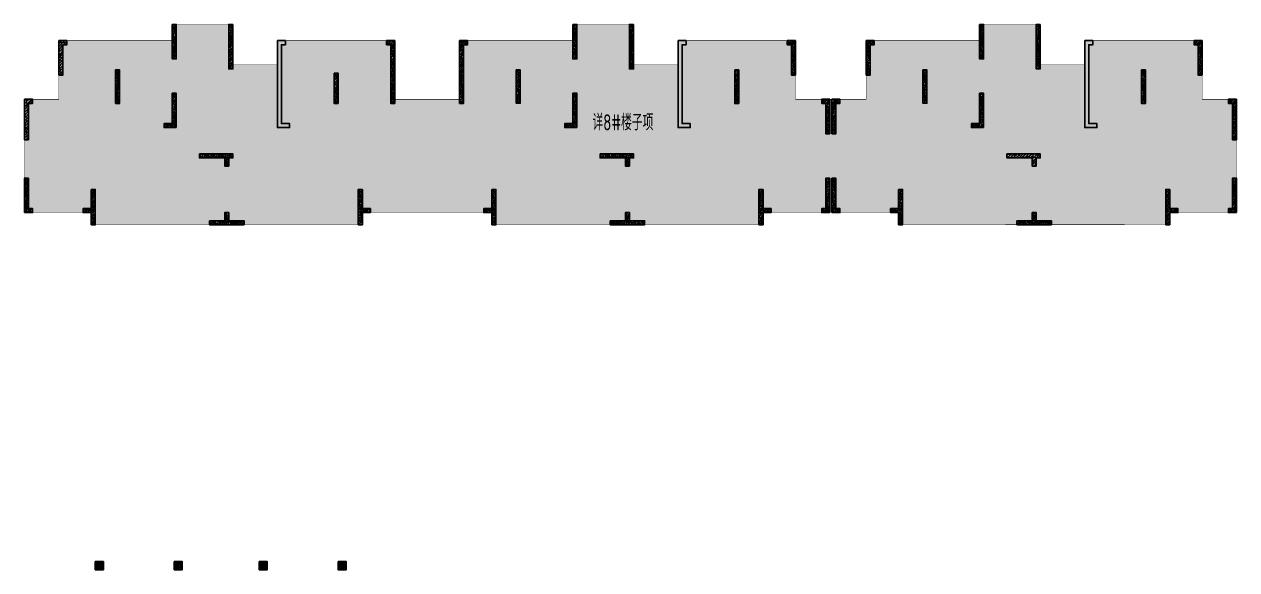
# Model space of a CAD drawing. Extents: x 923964 to 1204934, y 804567 to 1705037.
# Drawn here: x 1143514 to 1203434, y 841378 to 868338 of the extents above; entities that cross this region are included whole.
import ezdxf
from ezdxf.enums import TextEntityAlignment as Align

# ---------------------------------------------------------------- set-up
doc = ezdxf.new("R2010")
doc.units = 0
doc.header["$LTSCALE"] = 500
doc.layers.get('0').update_dxf_attribs({"linetype": 'CONTINUOUS'})
for name, color, linetype in [('S_COLU', 2, 'CONTINUOUS'), ('S_COLU_HACH', 15, 'CONTINUOUS'), ('S_WALL', 2, 'CONTINUOUS'), ('S_WALL_HACH', 30, 'CONTINUOUS'), ('S_WALL_OTHE_HACH', 33, 'CONTINUOUS'), ('主楼填充', 7, 'CONTINUOUS')]:
    doc.layers.add(name, color=color, linetype=linetype)
doc.layers.add('S_POST_OTHE', color=110, linetype='CONTINUOUS', plot=False)
doc.styles.add('TH-STYLE3', font='tssdeng.shx', dxfattribs={"width": 0.7, "bigfont": 'tssdchn.shx'})
pattern_1 = [(45, (0, 0), (-44.1941738, 44.1941738), []), (50, (0, 0), (179.315046, -15.688034), [18.75, -206.25]), (355, (0, 0), (-34.687833, 188.048033), [15, -165]), (100.4514, (14.94, -1.3), (144.627345, 172.359886), [15.935047, -175.285528]), (46.1842, (0, 50), (266.810262, -41.379754), [28.125, -309.375]), (96.6356, (22.23, 46.55), (233.665676, 243.52947), [23.90257, -262.92825]), (351.1842, (0, 50), (233.665486, 243.52965), [22.5, -247.5]), (21, (25, 37.5), (149.226763, -100.654723), [18.75, -206.25]), (326, (25, 37.5), (60.828833, 181.287511), [15, -165]), (71.4514, (37.44, 29.11), (210.055657, 80.632624), [15.935047, -175.285528]), (37.5, (0, 0), (3.0399638, 83.2234635), [0, -163, 0, -167.5, 0, -165.625]), (7.5, (0, 0), (65.7673844, 98.602928), [0, -95.5, 0, -159.25, 0, -63.125]), (327.5, (-55.75, 0), (133.455609, -5.638718), [0, -62.5, 0, -195, 0, -258.75]), (317.5, (-80.75, 0), (145.796542, 25.026246), [0, -81.25, 0, -129.5, 0, -183.75])]
pattern_2 = [(50, (-356904.04, -387550.51), (143.452037, -12.550427), [15, -165]), (355, (-356904.04, -387550.51), (-27.750267, 150.438427), [12, -132]), (100.4514, (-356892.08, -387551.56), (115.701876, 137.88791), [12.748038, -140.228422]), (46.1842, (-356904.04, -387510.51), (213.44821, -33.103803), [22.5, -247.5]), (96.6356, (-356886.25, -387513.27), (186.93254, 194.823574), [19.12206, -210.3426]), (351.1842, (-356904.04, -387510.51), (186.93239, 194.82372), [18, -198]), (21, (-356884.04, -387520.51), (119.38141, -80.523778), [15, -165]), (326, (-356884.04, -387520.51), (48.663066, 145.03001), [12, -132]), (71.4514, (-356874.09, -387527.22), (168.044526, 64.5061), [12.748038, -140.228422]), (37.5, (-356904.04, -387550.51), (2.431971, 66.578771), [0, -130.4, 0, -134, 0, -132.5]), (7.5, (-356904.04, -387550.51), (52.6139075, 78.882342), [0, -76.4, 0, -127.4, 0, -50.5]), (327.5, (-356948.64, -387550.51), (106.764487, -4.5109743), [0, -50, 0, -156, 0, -207]), (317.5, (-356968.64, -387550.51), (116.637234, 20.020996), [0, -65, 0, -103.6, 0, -147]), (45, (-356904.04, -387550.51), (-70.710678, 70.710678), [])]
pattern_3 = [(50, (-356904.04, -387547.18), (143.452037, -12.550427), [15, -165]), (355, (-356904.04, -387547.18), (-27.750267, 150.438427), [12, -132]), (100.4514, (-356892.08, -387548.23), (115.701876, 137.88791), [12.748038, -140.228422]), (46.1842, (-356904.04, -387507.18), (213.44821, -33.103803), [22.5, -247.5]), (96.6356, (-356886.25, -387509.94), (186.93254, 194.823574), [19.12206, -210.3426]), (351.1842, (-356904.04, -387507.18), (186.93239, 194.82372), [18, -198]), (21, (-356884.04, -387517.18), (119.38141, -80.523778), [15, -165]), (326, (-356884.04, -387517.18), (48.663066, 145.03001), [12, -132]), (71.4514, (-356874.09, -387523.89), (168.044526, 64.5061), [12.748038, -140.228422]), (37.5, (-356904.04, -387547.183), (2.431971, 66.5787708), [0, -130.4, 0, -134, 0, -132.5]), (7.5, (-356904.04, -387547.18), (52.6139075, 78.882342), [0, -76.4, 0, -127.4, 0, -50.5]), (327.5, (-356948.64, -387547.18), (106.764487, -4.5109743), [0, -50, 0, -156, 0, -207]), (317.5, (-356968.64, -387547.18), (116.637234, 20.020996), [0, -65, 0, -103.6, 0, -147]), (45, (-356904.04, -387547.18), (-70.710678, 70.710678), [])]
pattern_4 = [(50, (-356904.04, -387547.18), (143.452037, -12.550427), [15, -165]), (355, (-356904.04, -387547.18), (-27.750267, 150.438427), [12, -132]), (100.4514, (-356892.08, -387548.23), (115.701876, 137.88791), [12.748038, -140.228422]), (46.1842, (-356904.04, -387507.18), (213.44821, -33.103803), [22.5, -247.5]), (96.6356, (-356886.25, -387509.94), (186.93254, 194.823574), [19.12206, -210.3426]), (351.1842, (-356904.04, -387507.18), (186.93239, 194.82372), [18, -198]), (21, (-356884.04, -387517.18), (119.38141, -80.523778), [15, -165]), (326, (-356884.04, -387517.18), (48.663066, 145.03001), [12, -132]), (71.4514, (-356874.09, -387523.89), (168.044526, 64.5061), [12.748038, -140.228422]), (37.5, (-356904.04, -387547.183), (2.431971, 66.578771), [0, -130.4, 0, -134, 0, -132.5]), (7.5, (-356904.04, -387547.18), (52.6139075, 78.882342), [0, -76.4, 0, -127.4, 0, -50.5]), (327.5, (-356948.64, -387547.18), (106.764487, -4.5109743), [0, -50, 0, -156, 0, -207]), (317.5, (-356968.64, -387547.18), (116.637234, 20.020996), [0, -65, 0, -103.6, 0, -147]), (45, (-356904.04, -387547.18), (-70.710678, 70.710678), [])]

# ---------------------------------------------------------------- blocks, each defined once
blk = doc.blocks.new('A$C05C63E19')
at = {"layer": 'S_WALL_HACH'}
h = blk.add_hatch(color=256, dxfattribs=at)
h.dxf.hatch_style = 1
h.paths.add_polyline_path([(-2600, 6600), (-2400, 6600), (-2400, 4900), (-2600, 4900)])
h = blk.add_hatch(color=256, dxfattribs=at)
h.dxf.hatch_style = 1
h.paths.add_polyline_path([(400, 6600), (200, 6600), (200, 4400), (400, 4400)])
h = blk.add_hatch(color=256, dxfattribs=at)
h.dxf.hatch_style = 1
h.paths.add_polyline_path([(17200, 6600), (17400, 6600), (17400, 4900), (17200, 4900)])
h = blk.add_hatch(color=256, dxfattribs=at)
h.dxf.hatch_style = 1
h.paths.add_polyline_path([(20200, 6600), (20000, 6600), (20000, 4400), (20200, 4400)])
h = blk.add_hatch(color=256, dxfattribs=at)
h.dxf.hatch_style = 1
h.paths.add_polyline_path([(37300, 6600), (37500, 6600), (37500, 4900), (37300, 4900)])
h = blk.add_hatch(color=256, dxfattribs=at)
h.dxf.hatch_style = 1
h.paths.add_polyline_path([(40300, 6600), (40100, 6600), (40100, 4400), (40300, 4400)])
h = blk.add_hatch(color=256, dxfattribs=at)
h.dxf.hatch_style = 1
h.paths.add_polyline_path([(-8200, 5800), (-7800, 5800), (-7800, 5600), (-8000, 5600), (-8000, 4100), (-8200, 4100)])
h = blk.add_hatch(color=256, dxfattribs=at)
h.dxf.hatch_style = 1
h.paths.add_polyline_path([(2600, 5800), (2600, 1500), (3200, 1500), (3200, 1700), (2800, 1700), (2800, 5600), (3000, 5600), (3000, 5800)])
h = blk.add_hatch(color=256, dxfattribs=at)
h.dxf.hatch_style = 1
h.paths.add_polyline_path([(8400, 5800), (8000, 5800), (8000, 5600), (8200, 5600), (8200, 2700), (8400, 2700)])
h = blk.add_hatch(color=256, dxfattribs=at)
h.dxf.hatch_style = 1
h.paths.add_polyline_path([(11600, 5800), (12000, 5800), (12000, 5600), (11800, 5600), (11800, 2700), (11600, 2700)])
h = blk.add_hatch(color=256, dxfattribs=at)
h.dxf.hatch_style = 1
h.paths.add_polyline_path([(22400, 5800), (22400, 1500), (23000, 1500), (23000, 1700), (22600, 1700), (22600, 5600), (22800, 5600), (22800, 5800)])
h = blk.add_hatch(color=256, dxfattribs=at)
h.dxf.hatch_style = 1
h.paths.add_polyline_path([(28200, 5800), (27800, 5800), (27800, 5600), (28000, 5600), (28000, 4100), (28200, 4100)])
h = blk.add_hatch(color=256, dxfattribs=at)
h.dxf.hatch_style = 1
h.paths.add_polyline_path([(31700, 5800), (32100, 5800), (32100, 5600), (31900, 5600), (31900, 4100), (31700, 4100)])
h = blk.add_hatch(color=256, dxfattribs=at)
h.dxf.hatch_style = 1
h.paths.add_polyline_path([(42500, 5800), (42500, 1500), (43100, 1500), (43100, 1700), (42700, 1700), (42700, 5600), (42900, 5600), (42900, 5800)])
h = blk.add_hatch(color=256, dxfattribs=at)
h.dxf.hatch_style = 1
h.paths.add_polyline_path([(48300, 5800), (47900, 5800), (47900, 5600), (48100, 5600), (48100, 4100), (48300, 4100)])
h = blk.add_hatch(color=256, dxfattribs=at)
h.dxf.hatch_style = 1
h.paths.add_polyline_path([(-5400, 4350), (-5200, 4350), (-5200, 2700), (-5400, 2700)])
h = blk.add_hatch(color=256, dxfattribs=at)
h.dxf.hatch_style = 1
h.paths.add_polyline_path([(5400, 4200), (5600, 4200), (5600, 2700), (5400, 2700)])
h = blk.add_hatch(color=256, dxfattribs=at)
h.dxf.hatch_style = 1
h.paths.add_polyline_path([(14400, 4353), (14600, 4353), (14600, 2703), (14400, 2703)])
h = blk.add_hatch(color=256, dxfattribs=at)
h.dxf.hatch_style = 1
h.paths.add_polyline_path([(25200, 4350), (25400, 4350), (25400, 2700), (25200, 2700)])
h = blk.add_hatch(color=256, dxfattribs=at)
h.dxf.hatch_style = 1
h.paths.add_polyline_path([(34500, 4353), (34700, 4353), (34700, 2703), (34500, 2703)])
h = blk.add_hatch(color=256, dxfattribs=at)
h.dxf.hatch_style = 1
h.paths.add_polyline_path([(45300, 4350), (45500, 4350), (45500, 2700), (45300, 2700)])
h = blk.add_hatch(color=256, dxfattribs=at)
h.dxf.hatch_style = 1
h.paths.add_polyline_path([(-2400, 1500), (-3000, 1500), (-3000, 1700), (-2600, 1700), (-2600, 3200), (-2400, 3200)])
h = blk.add_hatch(color=256, dxfattribs=at)
h.dxf.hatch_style = 1
h.paths.add_polyline_path([(17400, 1500), (16800, 1500), (16800, 1700), (17200, 1700), (17200, 3200), (17400, 3200)])
h = blk.add_hatch(color=256, dxfattribs=at)
h.dxf.hatch_style = 1
h.paths.add_polyline_path([(37500, 1500), (36900, 1500), (36900, 1700), (37300, 1700), (37300, 3200), (37500, 3200)])
h = blk.add_hatch(color=256, dxfattribs=at)
h.dxf.hatch_style = 1
h.paths.add_polyline_path([(-9900, 2900), (-9500, 2900), (-9500, 2700), (-9700, 2700), (-9700, 900), (-9900, 900)])
h = blk.add_hatch(color=256, dxfattribs=at)
h.dxf.hatch_style = 1
h.paths.add_polyline_path([(29900, 2900), (29500, 2900), (29500, 2700), (29700, 2700), (29700, 1200), (29900, 1200)])
h = blk.add_hatch(color=256, dxfattribs=at)
h.dxf.hatch_style = 1
h.paths.add_polyline_path([(30000, 2900), (30400, 2900), (30400, 2700), (30200, 2700), (30200, 1200), (30000, 1200)])
h = blk.add_hatch(color=256, dxfattribs=at)
h.dxf.hatch_style = 1
h.paths.add_polyline_path([(50000, 2900), (49600, 2900), (49600, 2700), (49800, 2700), (49800, 900), (50000, 900)])
h = blk.add_hatch(color=256, dxfattribs=at)
h.dxf.hatch_style = 1
h.paths.add_polyline_path([(-1250, 200), (400, 200), (400, 0), (200, 0), (200, -400), (0, -400), (0, -400), (0, 0), (-1250, 0)])
h = blk.add_hatch(color=256, dxfattribs=at)
h.dxf.hatch_style = 1
h.paths.add_polyline_path([(18550, 200), (20200, 200), (20200, 0), (20000, 0), (20000, -400), (19800, -400), (19800, -400), (19800, 0), (18550, 0)])
h = blk.add_hatch(color=256, dxfattribs=at)
h.dxf.hatch_style = 1
h.paths.add_polyline_path([(38650, 200), (40300, 200), (40300, 0), (40100, 0), (40100, -400), (39900, -400), (39900, -400), (39900, 0), (38650, 0)])
h = blk.add_hatch(color=256, dxfattribs=at)
h.dxf.hatch_style = 1
h.paths.add_polyline_path([(-9900, -2700), (-9500, -2700), (-9500, -2500), (-9700, -2500), (-9700, -1000), (-9900, -1000)])
h = blk.add_hatch(color=256, dxfattribs=at)
h.dxf.hatch_style = 1
h.paths.add_polyline_path([(29900, -2700), (29500, -2700), (29500, -2500), (29700, -2500), (29700, -1000), (29900, -1000)])
h = blk.add_hatch(color=256, dxfattribs=at)
h.dxf.hatch_style = 1
h.paths.add_polyline_path([(30000, -2700), (30400, -2700), (30400, -2500), (30200, -2500), (30200, -1000), (30000, -1000)])
h = blk.add_hatch(color=256, dxfattribs=at)
h.dxf.hatch_style = 1
h.paths.add_polyline_path([(50000, -2700), (49600, -2700), (49600, -2500), (49800, -2500), (49800, -1000), (50000, -1000)])
h = blk.add_hatch(color=256, dxfattribs=at)
h.dxf.hatch_style = 1
h.paths.add_polyline_path([(-6600, -1550), (-6400, -1550), (-6400, -3300), (-6600, -3300), (-6600, -2700), (-7000, -2700), (-7000, -2500), (-6600, -2500)])
h = blk.add_hatch(color=256, dxfattribs=at)
h.dxf.hatch_style = 1
h.paths.add_polyline_path([(6800, -1550), (6600, -1550), (6600, -3300), (6800, -3300), (6800, -2700), (7200, -2700), (7200, -2500), (6800, -2500)])
h = blk.add_hatch(color=256, dxfattribs=at)
h.dxf.hatch_style = 1
h.paths.add_polyline_path([(13200, -1550), (13400, -1550), (13400, -3300), (13200, -3300), (13200, -2700), (12800, -2700), (12800, -2500), (13200, -2500)])
h = blk.add_hatch(color=256, dxfattribs=at)
h.dxf.hatch_style = 1
h.paths.add_polyline_path([(26600, -1550), (26400, -1550), (26400, -3300), (26600, -3300), (26600, -2700), (27000, -2700), (27000, -2500), (26600, -2500)])
h = blk.add_hatch(color=256, dxfattribs=at)
h.dxf.hatch_style = 1
h.paths.add_polyline_path([(33300, -1550), (33500, -1550), (33500, -3300), (33300, -3300), (33300, -2700), (32900, -2700), (32900, -2500), (33300, -2500)])
h = blk.add_hatch(color=256, dxfattribs=at)
h.dxf.hatch_style = 1
h.paths.add_polyline_path([(46700, -1550), (46500, -1550), (46500, -3300), (46700, -3300), (46700, -2700), (47100, -2700), (47100, -2500), (46700, -2500)])
h = blk.add_hatch(color=256, dxfattribs=at)
h.dxf.hatch_style = 1
h.paths.add_polyline_path([(-750, -3100), (0, -3100), (0, -2700), (200, -2700), (200, -3100), (950, -3100), (950, -3300), (-750, -3300)])
h = blk.add_hatch(color=256, dxfattribs=at)
h.dxf.hatch_style = 1
h.paths.add_polyline_path([(19050, -3100), (19800, -3100), (19800, -2700), (20000, -2700), (20000, -3100), (20750, -3100), (20750, -3300), (19050, -3300)])
h = blk.add_hatch(color=256, dxfattribs=at)
h.dxf.hatch_style = 1
h.paths.add_polyline_path([(39150, -3100), (39900, -3100), (39900, -2700), (40100, -2700), (40100, -3100), (40850, -3100), (40850, -3300), (39150, -3300)])
at = {"layer": 'S_WALL_OTHE_HACH'}
h = blk.add_hatch(dxfattribs=at)
h.set_pattern_fill('ARMORED', color=256, scale=20)
h.set_pattern_definition(pattern_3)
h.paths.add_polyline_path([(-2600, 6600), (-2400, 6600), (-2400, 4900), (-2600, 4900)])
h = blk.add_hatch(dxfattribs=at)
h.set_pattern_fill('ARMORED', color=256, scale=20)
h.set_pattern_definition(pattern_3)
h.paths.add_polyline_path([(400, 6600), (200, 6600), (200, 4400), (400, 4400)])
h = blk.add_hatch(dxfattribs=at)
h.set_pattern_fill('ARMORED', color=256, scale=20)
h.set_pattern_definition(pattern_3)
h.paths.add_polyline_path([(17200, 6600), (17400, 6600), (17400, 4900), (17200, 4900)])
h = blk.add_hatch(dxfattribs=at)
h.set_pattern_fill('ARMORED', color=256, scale=20)
h.set_pattern_definition(pattern_3)
h.paths.add_polyline_path([(20200, 6600), (20000, 6600), (20000, 4400), (20200, 4400)])
h = blk.add_hatch(dxfattribs=at)
h.set_pattern_fill('ARMORED', color=256, scale=20)
h.set_pattern_definition(pattern_3)
h.paths.add_polyline_path([(37300, 6600), (37500, 6600), (37500, 4900), (37300, 4900)])
h = blk.add_hatch(dxfattribs=at)
h.set_pattern_fill('ARMORED', color=256, scale=20)
h.set_pattern_definition(pattern_3)
h.paths.add_polyline_path([(40300, 6600), (40100, 6600), (40100, 4400), (40300, 4400)])
h = blk.add_hatch(dxfattribs=at)
h.set_pattern_fill('ARMORED', color=256, scale=20)
h.set_pattern_definition(pattern_3)
h.paths.add_polyline_path([(-8200, 5800), (-7800, 5800), (-7800, 5600), (-8000, 5600), (-8000, 4100), (-8200, 4100)])
h = blk.add_hatch(dxfattribs=at)
h.set_pattern_fill('ARMORED', color=256, scale=20)
h.set_pattern_definition([(50, (-326904.04, -237547.18), (143.452037, -12.550427), [15, -165]), (355, (-326904.04, -237547.18), (-27.750267, 150.438427), [12, -132]), (100.4514, (-326892.08, -237548.23), (115.701876, 137.88791), [12.74804, -140.22842]), (46.1842, (-326904.04, -237507.18), (213.44821, -33.1038), [22.5, -247.5]), (96.6356, (-326886.25, -237509.94), (186.93254, 194.82357), [19.12206, -210.3426]), (351.1842, (-326904.04, -237507.18), (186.93239, 194.82372), [18, -198]), (21, (-326884.04, -237517.18), (119.38141, -80.523778), [15, -165]), (326, (-326884.04, -237517.18), (48.663066, 145.03001), [12, -132]), (71.4514, (-326874.09, -237523.89), (168.044526, 64.5061), [12.74804, -140.22842]), (37.5, (-326904.04, -237547.183), (2.431971, 66.578771), [0, -130.4, 0, -134, 0, -132.5]), (7.5, (-326904.04, -237547.18), (52.613907, 78.882342), [0, -76.4, 0, -127.4, 0, -50.5]), (327.5, (-326948.64, -237547.18), (106.764487, -4.510974), [0, -50, 0, -156, 0, -207]), (317.5, (-326968.64, -237547.18), (116.637234, 20.020996), [0, -65, 0, -103.6, 0, -147]), (45, (-326904.04, -237547.18), (-70.710678, 70.710678), [])])
h.paths.add_polyline_path([(2600, 5800), (2600, 1500), (3200, 1500), (3200, 1700), (2800, 1700), (2800, 5600), (3000, 5600), (3000, 5800)])
h = blk.add_hatch(dxfattribs=at)
h.set_pattern_fill('ARMORED', color=256, scale=20)
h.set_pattern_definition(pattern_4)
h.paths.add_polyline_path([(8400, 5800), (8000, 5800), (8000, 5600), (8200, 5600), (8200, 2700), (8400, 2700)])
h = blk.add_hatch(dxfattribs=at)
h.set_pattern_fill('ARMORED', color=256, scale=20)
h.set_pattern_definition(pattern_4)
h.paths.add_polyline_path([(11600, 5800), (12000, 5800), (12000, 5600), (11800, 5600), (11800, 2700), (11600, 2700)])
h = blk.add_hatch(dxfattribs=at)
h.set_pattern_fill('ARMORED', color=256, scale=20)
h.set_pattern_definition([(50, (-307104.04, -237547.18), (143.452037, -12.550427), [15, -165]), (355, (-307104.04, -237547.18), (-27.750267, 150.438427), [12, -132]), (100.4514, (-307092.08, -237548.23), (115.701876, 137.88791), [12.74804, -140.22842]), (46.1842, (-307104.04, -237507.18), (213.44821, -33.1038), [22.5, -247.5]), (96.6356, (-307086.25, -237509.94), (186.93254, 194.82357), [19.12206, -210.3426]), (351.1842, (-307104.04, -237507.18), (186.93239, 194.82372), [18, -198]), (21, (-307084.04, -237517.18), (119.38141, -80.523778), [15, -165]), (326, (-307084.04, -237517.18), (48.663066, 145.03001), [12, -132]), (71.4514, (-307074.09, -237523.89), (168.044526, 64.5061), [12.74804, -140.22842]), (37.5, (-307104.04, -237547.183), (2.431971, 66.578771), [0, -130.4, 0, -134, 0, -132.5]), (7.5, (-307104.04, -237547.18), (52.613907, 78.882342), [0, -76.4, 0, -127.4, 0, -50.5]), (327.5, (-307148.64, -237547.18), (106.764487, -4.510974), [0, -50, 0, -156, 0, -207]), (317.5, (-307168.64, -237547.18), (116.637234, 20.020996), [0, -65, 0, -103.6, 0, -147]), (45, (-307104.04, -237547.18), (-70.710678, 70.710678), [])])
h.paths.add_polyline_path([(22400, 5800), (22400, 1500), (23000, 1500), (23000, 1700), (22600, 1700), (22600, 5600), (22800, 5600), (22800, 5800)])
h = blk.add_hatch(dxfattribs=at)
h.set_pattern_fill('ARMORED', color=256, scale=20)
h.set_pattern_definition(pattern_4)
h.paths.add_polyline_path([(28200, 5800), (27800, 5800), (27800, 5600), (28000, 5600), (28000, 4100), (28200, 4100)])
h = blk.add_hatch(dxfattribs=at)
h.set_pattern_fill('ARMORED', color=256, scale=20)
h.set_pattern_definition(pattern_4)
h.paths.add_polyline_path([(31700, 5800), (32100, 5800), (32100, 5600), (31900, 5600), (31900, 4100), (31700, 4100)])
h = blk.add_hatch(dxfattribs=at)
h.set_pattern_fill('ARMORED', color=256, scale=20)
h.set_pattern_definition([(50, (-287004.04, -237547.18), (143.452037, -12.550427), [15, -165]), (355, (-287004.04, -237547.18), (-27.750267, 150.438427), [12, -132]), (100.4514, (-286992.08, -237548.23), (115.701876, 137.88791), [12.74804, -140.22842]), (46.1842, (-287004.04, -237507.18), (213.44821, -33.1038), [22.5, -247.5]), (96.6356, (-286986.25, -237509.94), (186.93254, 194.82357), [19.12206, -210.3426]), (351.1842, (-287004.04, -237507.18), (186.93239, 194.82372), [18, -198]), (21, (-286984.04, -237517.18), (119.38141, -80.523778), [15, -165]), (326, (-286984.04, -237517.18), (48.663066, 145.03001), [12, -132]), (71.4514, (-286974.09, -237523.89), (168.044526, 64.5061), [12.74804, -140.22842]), (37.5, (-287004.04, -237547.183), (2.431971, 66.578771), [0, -130.4, 0, -134, 0, -132.5]), (7.5, (-287004.04, -237547.18), (52.613907, 78.882342), [0, -76.4, 0, -127.4, 0, -50.5]), (327.5, (-287048.64, -237547.18), (106.764487, -4.510974), [0, -50, 0, -156, 0, -207]), (317.5, (-287068.64, -237547.18), (116.637234, 20.020996), [0, -65, 0, -103.6, 0, -147]), (45, (-287004.04, -237547.18), (-70.710678, 70.710678), [])])
h.paths.add_polyline_path([(42500, 5800), (42500, 1500), (43100, 1500), (43100, 1700), (42700, 1700), (42700, 5600), (42900, 5600), (42900, 5800)])
h = blk.add_hatch(dxfattribs=at)
h.set_pattern_fill('ARMORED', color=256, scale=20)
h.set_pattern_definition(pattern_3)
h.paths.add_polyline_path([(48300, 5800), (47900, 5800), (47900, 5600), (48100, 5600), (48100, 4100), (48300, 4100)])
h = blk.add_hatch(dxfattribs=at)
h.set_pattern_fill('ARMORED', color=256, scale=20)
h.set_pattern_definition(pattern_2)
h.paths.add_polyline_path([(-5400, 4350), (-5200, 4350), (-5200, 2700), (-5400, 2700)])
h = blk.add_hatch(dxfattribs=at)
h.set_pattern_fill('ARMORED', color=256, scale=20)
h.set_pattern_definition(pattern_2)
h.paths.add_polyline_path([(5400, 4200), (5600, 4200), (5600, 2700), (5400, 2700)])
h = blk.add_hatch(dxfattribs=at)
h.set_pattern_fill('ARMORED', color=256, scale=20)
h.set_pattern_definition(pattern_3)
h.paths.add_polyline_path([(14400, 4353), (14600, 4353), (14600, 2703), (14400, 2703)])
h = blk.add_hatch(dxfattribs=at)
h.set_pattern_fill('ARMORED', color=256, scale=20)
h.set_pattern_definition(pattern_2)
h.paths.add_polyline_path([(25200, 4350), (25400, 4350), (25400, 2700), (25200, 2700)])
h = blk.add_hatch(dxfattribs=at)
h.set_pattern_fill('ARMORED', color=256, scale=20)
h.set_pattern_definition(pattern_3)
h.paths.add_polyline_path([(34500, 4353), (34700, 4353), (34700, 2703), (34500, 2703)])
h = blk.add_hatch(dxfattribs=at)
h.set_pattern_fill('ARMORED', color=256, scale=20)
h.set_pattern_definition(pattern_2)
h.paths.add_polyline_path([(45300, 4350), (45500, 4350), (45500, 2700), (45300, 2700)])
h = blk.add_hatch(dxfattribs=at)
h.set_pattern_fill('ARMORED', color=256, scale=20)
h.set_pattern_definition(pattern_3)
h.paths.add_polyline_path([(-2400, 1500), (-3000, 1500), (-3000, 1700), (-2600, 1700), (-2600, 3200), (-2400, 3200)])
h = blk.add_hatch(dxfattribs=at)
h.set_pattern_fill('ARMORED', color=256, scale=20)
h.set_pattern_definition(pattern_3)
h.paths.add_polyline_path([(17400, 1500), (16800, 1500), (16800, 1700), (17200, 1700), (17200, 3200), (17400, 3200)])
h = blk.add_hatch(dxfattribs=at)
h.set_pattern_fill('ARMORED', color=256, scale=20)
h.set_pattern_definition(pattern_3)
h.paths.add_polyline_path([(37500, 1500), (36900, 1500), (36900, 1700), (37300, 1700), (37300, 3200), (37500, 3200)])
h = blk.add_hatch(dxfattribs=at)
h.set_pattern_fill('ARMORED', color=256, scale=20)
h.set_pattern_definition(pattern_3)
h.paths.add_polyline_path([(-9900, 2900), (-9500, 2900), (-9500, 2700), (-9700, 2700), (-9700, 900), (-9900, 900)])
h = blk.add_hatch(dxfattribs=at)
h.set_pattern_fill('ARMORED', color=256, scale=20)
h.set_pattern_definition(pattern_3)
h.paths.add_polyline_path([(29900, 2900), (29500, 2900), (29500, 2700), (29700, 2700), (29700, 1200), (29900, 1200)])
h = blk.add_hatch(dxfattribs=at)
h.set_pattern_fill('ARMORED', color=256, scale=20)
h.set_pattern_definition(pattern_3)
h.paths.add_polyline_path([(30000, 2900), (30400, 2900), (30400, 2700), (30200, 2700), (30200, 1200), (30000, 1200)])
h = blk.add_hatch(dxfattribs=at)
h.set_pattern_fill('ARMORED', color=256, scale=20)
h.set_pattern_definition(pattern_3)
h.paths.add_polyline_path([(50000, 2900), (49600, 2900), (49600, 2700), (49800, 2700), (49800, 900), (50000, 900)])
h = blk.add_hatch(dxfattribs=at)
h.set_pattern_fill('ARMORED', color=256, scale=20)
h.set_pattern_definition([(50, (-356904.04, -237547.18), (143.452037, -12.550427), [15, -165]), (355, (-356904.04, -237547.18), (-27.750267, 150.438427), [12, -132]), (100.4514, (-356892.08, -237548.23), (115.701876, 137.88791), [12.74804, -140.22842]), (46.1842, (-356904.04, -237507.18), (213.44821, -33.1038), [22.5, -247.5]), (96.6356, (-356886.25, -237509.94), (186.93254, 194.82357), [19.12206, -210.3426]), (351.1842, (-356904.04, -237507.18), (186.93239, 194.82372), [18, -198]), (21, (-356884.04, -237517.18), (119.38141, -80.523778), [15, -165]), (326, (-356884.04, -237517.18), (48.663066, 145.03001), [12, -132]), (71.4514, (-356874.09, -237523.89), (168.044526, 64.5061), [12.74804, -140.22842]), (37.5, (-356904.04, -237547.183), (2.431971, 66.578771), [0, -130.4, 0, -134, 0, -132.5]), (7.5, (-356904.04, -237547.18), (52.613907, 78.882342), [0, -76.4, 0, -127.4, 0, -50.5]), (327.5, (-356948.64, -237547.18), (106.764487, -4.5109743), [0, -50, 0, -156, 0, -207]), (317.5, (-356968.64, -237547.18), (116.637234, 20.020996), [0, -65, 0, -103.6, 0, -147]), (45, (-356904.04, -237547.18), (-70.710678, 70.710678), [])])
h.paths.add_polyline_path([(-1250, 200), (400, 200), (400, 0), (200, 0), (200, -400), (0, -400), (0, -400), (0, 0), (-1250, 0)])
h = blk.add_hatch(dxfattribs=at)
h.set_pattern_fill('ARMORED', color=256, scale=20)
h.set_pattern_definition([(50, (-337104.04, -237547.18), (143.452037, -12.550427), [15, -165]), (355, (-337104.04, -237547.18), (-27.750267, 150.438427), [12, -132]), (100.4514, (-337092.08, -237548.23), (115.701876, 137.88791), [12.74804, -140.22842]), (46.1842, (-337104.04, -237507.18), (213.44821, -33.1038), [22.5, -247.5]), (96.6356, (-337086.25, -237509.94), (186.93254, 194.82357), [19.12206, -210.3426]), (351.1842, (-337104.04, -237507.18), (186.93239, 194.82372), [18, -198]), (21, (-337084.04, -237517.18), (119.38141, -80.523778), [15, -165]), (326, (-337084.04, -237517.18), (48.663066, 145.03001), [12, -132]), (71.4514, (-337074.09, -237523.89), (168.044526, 64.5061), [12.74804, -140.22842]), (37.5, (-337104.04, -237547.183), (2.431971, 66.578771), [0, -130.4, 0, -134, 0, -132.5]), (7.5, (-337104.04, -237547.18), (52.613907, 78.882342), [0, -76.4, 0, -127.4, 0, -50.5]), (327.5, (-337148.64, -237547.18), (106.764487, -4.5109743), [0, -50, 0, -156, 0, -207]), (317.5, (-337168.64, -237547.18), (116.637234, 20.020996), [0, -65, 0, -103.6, 0, -147]), (45, (-337104.04, -237547.18), (-70.710678, 70.710678), [])])
h.paths.add_polyline_path([(18550, 200), (20200, 200), (20200, 0), (20000, 0), (20000, -400), (19800, -400), (19800, -400), (19800, 0), (18550, 0)])
h = blk.add_hatch(dxfattribs=at)
h.set_pattern_fill('ARMORED', color=256, scale=20)
h.set_pattern_definition([(50, (-317004.04, -237547.18), (143.452037, -12.550427), [15, -165]), (355, (-317004.04, -237547.18), (-27.750267, 150.438427), [12, -132]), (100.4514, (-316992.08, -237548.23), (115.701876, 137.88791), [12.74804, -140.22842]), (46.1842, (-317004.04, -237507.18), (213.44821, -33.1038), [22.5, -247.5]), (96.6356, (-316986.25, -237509.94), (186.93254, 194.82357), [19.12206, -210.3426]), (351.1842, (-317004.04, -237507.18), (186.93239, 194.82372), [18, -198]), (21, (-316984.04, -237517.18), (119.38141, -80.523778), [15, -165]), (326, (-316984.04, -237517.18), (48.663066, 145.03001), [12, -132]), (71.4514, (-316974.09, -237523.89), (168.044526, 64.5061), [12.74804, -140.22842]), (37.5, (-317004.04, -237547.183), (2.431971, 66.578771), [0, -130.4, 0, -134, 0, -132.5]), (7.5, (-317004.04, -237547.18), (52.613907, 78.882342), [0, -76.4, 0, -127.4, 0, -50.5]), (327.5, (-317048.64, -237547.18), (106.764487, -4.5109743), [0, -50, 0, -156, 0, -207]), (317.5, (-317068.64, -237547.18), (116.637234, 20.020996), [0, -65, 0, -103.6, 0, -147]), (45, (-317004.04, -237547.18), (-70.710678, 70.710678), [])])
h.paths.add_polyline_path([(38650, 200), (40300, 200), (40300, 0), (40100, 0), (40100, -400), (39900, -400), (39900, -400), (39900, 0), (38650, 0)])
h = blk.add_hatch(dxfattribs=at)
h.set_pattern_fill('ARMORED', color=256, scale=20)
h.set_pattern_definition(pattern_3)
h.paths.add_polyline_path([(-9900, -2700), (-9500, -2700), (-9500, -2500), (-9700, -2500), (-9700, -1000), (-9900, -1000)])
h = blk.add_hatch(dxfattribs=at)
h.set_pattern_fill('ARMORED', color=256, scale=20)
h.set_pattern_definition(pattern_3)
h.paths.add_polyline_path([(29900, -2700), (29500, -2700), (29500, -2500), (29700, -2500), (29700, -1000), (29900, -1000)])
h = blk.add_hatch(dxfattribs=at)
h.set_pattern_fill('ARMORED', color=256, scale=20)
h.set_pattern_definition(pattern_3)
h.paths.add_polyline_path([(30000, -2700), (30400, -2700), (30400, -2500), (30200, -2500), (30200, -1000), (30000, -1000)])
h = blk.add_hatch(dxfattribs=at)
h.set_pattern_fill('ARMORED', color=256, scale=20)
h.set_pattern_definition(pattern_3)
h.paths.add_polyline_path([(50000, -2700), (49600, -2700), (49600, -2500), (49800, -2500), (49800, -1000), (50000, -1000)])
h = blk.add_hatch(dxfattribs=at)
h.set_pattern_fill('ARMORED', color=256, scale=20)
h.set_pattern_definition(pattern_3)
h.paths.add_polyline_path([(-6600, -1550), (-6400, -1550), (-6400, -3300), (-6600, -3300), (-6600, -2700), (-7000, -2700), (-7000, -2500), (-6600, -2500)])
h = blk.add_hatch(dxfattribs=at)
h.set_pattern_fill('ARMORED', color=256, scale=20)
h.set_pattern_definition(pattern_3)
h.paths.add_polyline_path([(6800, -1550), (6600, -1550), (6600, -3300), (6800, -3300), (6800, -2700), (7200, -2700), (7200, -2500), (6800, -2500)])
h = blk.add_hatch(dxfattribs=at)
h.set_pattern_fill('ARMORED', color=256, scale=20)
h.set_pattern_definition(pattern_3)
h.paths.add_polyline_path([(13200, -1550), (13400, -1550), (13400, -3300), (13200, -3300), (13200, -2700), (12800, -2700), (12800, -2500), (13200, -2500)])
h = blk.add_hatch(dxfattribs=at)
h.set_pattern_fill('ARMORED', color=256, scale=20)
h.set_pattern_definition(pattern_3)
h.paths.add_polyline_path([(26600, -1550), (26400, -1550), (26400, -3300), (26600, -3300), (26600, -2700), (27000, -2700), (27000, -2500), (26600, -2500)])
h = blk.add_hatch(dxfattribs=at)
h.set_pattern_fill('ARMORED', color=256, scale=20)
h.set_pattern_definition(pattern_3)
h.paths.add_polyline_path([(33300, -1550), (33500, -1550), (33500, -3300), (33300, -3300), (33300, -2700), (32900, -2700), (32900, -2500), (33300, -2500)])
h = blk.add_hatch(dxfattribs=at)
h.set_pattern_fill('ARMORED', color=256, scale=20)
h.set_pattern_definition(pattern_3)
h.paths.add_polyline_path([(46700, -1550), (46500, -1550), (46500, -3300), (46700, -3300), (46700, -2700), (47100, -2700), (47100, -2500), (46700, -2500)])
h = blk.add_hatch(dxfattribs=at)
h.set_pattern_fill('ARMORED', color=256, scale=20)
h.set_pattern_definition(pattern_3)
h.paths.add_polyline_path([(-750, -3100), (0, -3100), (0, -2700), (200, -2700), (200, -3100), (950, -3100), (950, -3300), (-750, -3300)])
h = blk.add_hatch(dxfattribs=at)
h.set_pattern_fill('ARMORED', color=256, scale=20)
h.set_pattern_definition(pattern_3)
h.paths.add_polyline_path([(19050, -3100), (19800, -3100), (19800, -2700), (20000, -2700), (20000, -3100), (20750, -3100), (20750, -3300), (19050, -3300)])
h = blk.add_hatch(dxfattribs=at)
h.set_pattern_fill('ARMORED', color=256, scale=20)
h.set_pattern_definition(pattern_3)
h.paths.add_polyline_path([(39150, -3100), (39900, -3100), (39900, -2700), (40100, -2700), (40100, -3100), (40850, -3100), (40850, -3300), (39150, -3300)])
at = {"layer": 'S_WALL', "elevation": 0}
for points in [[(-2600, 6600), (-2400, 6600), (-2400, 6600), (-2400, 6600), (-2400, 4900), (-2600, 4900), (-2600, 6600)], [(400, 6600), (200, 6600), (200, 6600), (200, 6600), (200, 4400), (400, 4400), (400, 6600)], [(17200, 6600), (17400, 6600), (17400, 6600), (17400, 6600), (17400, 4900), (17200, 4900), (17200, 6600)], [(20200, 6600), (20000, 6600), (20000, 6600), (20000, 6600), (20000, 4400), (20200, 4400), (20200, 6600)], [(37300, 6600), (37500, 6600), (37500, 6600), (37500, 6600), (37500, 4900), (37300, 4900), (37300, 6600)], [(40300, 6600), (40100, 6600), (40100, 6600), (40100, 6600), (40100, 4400), (40300, 4400), (40300, 6600)], [(-8200, 5800), (-7800, 5800), (-7800, 5600), (-8000, 5600), (-8000, 4100), (-8200, 4100), (-8200, 5800)], [(2600, 5800), (2600, 1500), (3200, 1500), (3200, 1700), (2800, 1700), (2800, 5600), (3000, 5600), (3000, 5800), (2600, 5800)], [(8400, 5800), (8000, 5800), (8000, 5600), (8200, 5600), (8200, 2700), (8400, 2700), (8400, 5800)], [(11600, 5800), (12000, 5800), (12000, 5600), (11800, 5600), (11800, 2700), (11600, 2700), (11600, 5800)], [(22400, 5800), (22400, 1500), (23000, 1500), (23000, 1700), (22600, 1700), (22600, 5600), (22800, 5600), (22800, 5800), (22400, 5800)], [(28200, 5800), (27800, 5800), (27800, 5600), (28000, 5600), (28000, 4100), (28200, 4100), (28200, 5800)], [(31700, 5800), (32100, 5800), (32100, 5600), (31900, 5600), (31900, 4100), (31700, 4100), (31700, 5800)], [(42500, 5800), (42500, 1500), (43100, 1500), (43100, 1700), (42700, 1700), (42700, 5600), (42900, 5600), (42900, 5800), (42500, 5800)], [(-2400, 1500), (-3000, 1500), (-3000, 1700), (-2600, 1700), (-2600, 3200), (-2400, 3200), (-2400, 1500)], [(17400, 1500), (16800, 1500), (16800, 1700), (17200, 1700), (17200, 3200), (17400, 3200), (17400, 1500)], [(37500, 1500), (36900, 1500), (36900, 1700), (37300, 1700), (37300, 3200), (37500, 3200), (37500, 1500)], [(29900, 2900), (29500, 2900), (29500, 2700), (29700, 2700), (29700, 1200), (29900, 1200), (29900, 2900)], [(30000, 2900), (30400, 2900), (30400, 2700), (30200, 2700), (30200, 1200), (30000, 1200), (30000, 2900)], [(50000, 2900), (49600, 2900), (49600, 2700), (49800, 2700), (49800, 900), (50000, 900), (50000, 2900)], [(39150, -3100), (39900, -3100), (39900, -2700), (40100, -2700), (40100, -3100), (40850, -3100), (40850, -3300), (39150, -3300), (39150, -3100)]]:
    blk.add_lwpolyline(points, dxfattribs=at)
at = {"layer": 'S_WALL'}
for points in [[(48300, 5800), (47900, 5800), (47900, 5600), (48100, 5600), (48100, 4100), (48300, 4100), (48300, 5800)], [(-9900, 2900), (-9500, 2900), (-9500, 2700), (-9700, 2700), (-9700, 900), (-9900, 900), (-9900, 2900)], [(-9900, -2700), (-9500, -2700), (-9500, -2500), (-9700, -2500), (-9700, -1000), (-9900, -1000), (-9900, -2700)], [(29900, -2700), (29500, -2700), (29500, -2500), (29700, -2500), (29700, -1000), (29900, -1000), (29900, -2700)], [(30000, -2700), (30400, -2700), (30400, -2500), (30200, -2500), (30200, -1000), (30000, -1000), (30000, -2700)], [(50000, -2700), (49600, -2700), (49600, -2500), (49800, -2500), (49800, -1000), (50000, -1000), (50000, -2700)], [(-750, -3100), (0, -3100), (0, -2700), (200, -2700), (200, -3100), (950, -3100), (950, -3300), (-750, -3300), (-750, -3100)], [(19050, -3100), (19800, -3100), (19800, -2700), (20000, -2700), (20000, -3100), (20750, -3100), (20750, -3300), (19050, -3300), (19050, -3100)]]:
    blk.add_lwpolyline(points, dxfattribs=at)
at = {"layer": 'S_WALL', "elevation": 0}
for points in [[(-5400, 4350), (-5200, 4350), (-5200, 2700), (-5400, 2700)], [(-6600, -1550), (-6400, -1550), (-6400, -3300), (-6600, -3300), (-6600, -2700), (-7000, -2700), (-7000, -2500), (-6600, -2500)], [(6800, -1550), (6600, -1550), (6600, -3300), (6800, -3300), (6800, -2700), (7200, -2700), (7200, -2500), (6800, -2500)], [(13200, -1550), (13400, -1550), (13400, -3300), (13200, -3300), (13200, -2700), (12800, -2700), (12800, -2500), (13200, -2500)], [(26600, -1550), (26400, -1550), (26400, -3300), (26600, -3300), (26600, -2700), (27000, -2700), (27000, -2500), (26600, -2500)], [(33300, -1550), (33500, -1550), (33500, -3300), (33300, -3300), (33300, -2700), (32900, -2700), (32900, -2500), (33300, -2500)], [(46700, -1550), (46500, -1550), (46500, -3300), (46700, -3300), (46700, -2700), (47100, -2700), (47100, -2500), (46700, -2500)]]:
    blk.add_lwpolyline(points, close=True, dxfattribs=at)
at = {"layer": 'S_WALL'}
for points in [[(5400, 4200), (5600, 4200), (5600, 2700), (5400, 2700)], [(14400, 4353), (14600, 4353), (14600, 2703), (14400, 2703)], [(25200, 4350), (25400, 4350), (25400, 2700), (25200, 2700)], [(34500, 4353), (34700, 4353), (34700, 2703), (34500, 2703)], [(45300, 4350), (45500, 4350), (45500, 2700), (45300, 2700)], [(-1250, 200), (400, 200), (400, 0), (200, 0), (200, -400), (0, -400), (0, -400), (0, 0), (-1250, 0)], [(18550, 200), (20200, 200), (20200, 0), (20000, 0), (20000, -400), (19800, -400), (19800, -400), (19800, 0), (18550, 0)], [(38650, 200), (40300, 200), (40300, 0), (40100, 0), (40100, -400), (39900, -400), (39900, -400), (39900, 0), (38650, 0)]]:
    blk.add_lwpolyline(points, close=True, dxfattribs=at)

msp = doc.modelspace()

# ---------------------------------------------------------------- hatches: boundary and pattern name
at = {"layer": 'S_COLU_HACH'}
h = msp.add_hatch(color=256, dxfattribs=at)
h.dxf.hatch_style = 1
h.paths.add_polyline_path([(1147024, 841778), (1147424, 841778), (1147424, 841378), (1147024, 841378)])
h = msp.add_hatch(color=256, dxfattribs=at)
h.dxf.hatch_style = 1
h.paths.add_polyline_path([(1150924, 841778), (1151324, 841778), (1151324, 841378), (1150924, 841378)])
h = msp.add_hatch(color=256, dxfattribs=at)
h.dxf.hatch_style = 1
h.paths.add_polyline_path([(1155124, 841778), (1155524, 841778), (1155524, 841378), (1155124, 841378)])
h = msp.add_hatch(color=256, dxfattribs=at)
h.dxf.hatch_style = 1
h.paths.add_polyline_path([(1159024, 841778), (1159424, 841778), (1159424, 841378), (1159024, 841378)])
at = {"layer": 'S_WALL_OTHE_HACH'}
h = msp.add_hatch(dxfattribs=at)
h.set_pattern_fill('钢筋混凝土', color=256, scale=25)
h.set_pattern_definition(pattern_1)
h.paths.add_polyline_path([(1147024, 841778), (1147424, 841778), (1147424, 841378), (1147024, 841378)])
h = msp.add_hatch(dxfattribs=at)
h.set_pattern_fill('钢筋混凝土', color=256, scale=25)
h.set_pattern_definition(pattern_1)
h.paths.add_polyline_path([(1150924, 841778), (1151324, 841778), (1151324, 841378), (1150924, 841378)])
h = msp.add_hatch(dxfattribs=at)
h.set_pattern_fill('钢筋混凝土', color=256, scale=25)
h.set_pattern_definition(pattern_1)
h.paths.add_polyline_path([(1155124, 841778), (1155524, 841778), (1155524, 841378), (1155124, 841378)])
h = msp.add_hatch(dxfattribs=at)
h.set_pattern_fill('钢筋混凝土', color=256, scale=25)
h.set_pattern_definition(pattern_1)
h.paths.add_polyline_path([(1159024, 841778), (1159424, 841778), (1159424, 841378), (1159024, 841378)])
at = {"layer": '主楼填充'}
h = msp.add_hatch(dxfattribs=at)
h.set_pattern_fill('GRASS', color=1, scale=20)
h.set_pattern_definition([(90, (0, 0), (-359.21, 359.21), [95.25, -623.17]), (45, (0, 0), (-359.21024, 359.21024), [95.25, -412.75]), (135, (0, 0), (-359.21024, -359.21024), [95.25, -412.75])])
h.paths.add_polyline_path([(1143524, 859028), (1143524, 864628), (1145224, 864628), (1145224, 867528), (1150824, 867528), (1150824, 868328), (1153824, 868328), (1153824, 866328), (1156024, 866328), (1156024, 867528), (1161824, 867528), (1161824, 864628), (1165024, 864628), (1165024, 867528), (1170624, 867528), (1170624, 868328), (1173624, 868328), (1173624, 866328), (1175824, 866328), (1175824, 867528), (1181624, 867528), (1181624, 864628), (1185124, 864628), (1185124, 867528), (1190724, 867528), (1190724, 868328), (1193724, 868328), (1193724, 866328), (1195924, 866328), (1195924, 867528), (1201724, 867528), (1201724, 864628), (1203424, 864628), (1203424, 859028), (1200124, 859028), (1200124, 858436), (1186724, 858428), (1186724, 859028), (1180024, 859028), (1180024, 858428), (1166624, 858428), (1166624, 859028), (1160224, 859028), (1160224, 858428), (1146824, 858428), (1146824, 859028)])

# ---------------------------------------------------------------- linework, layer by layer
at = {"layer": 'S_COLU'}
for points in [[(1147024, 841778), (1147424, 841778), (1147424, 841378), (1147024, 841378)], [(1150924, 841778), (1151324, 841778), (1151324, 841378), (1150924, 841378)], [(1155124, 841778), (1155524, 841778), (1155524, 841378), (1155124, 841378)], [(1159024, 841778), (1159424, 841778), (1159424, 841378), (1159024, 841378)]]:
    msp.add_lwpolyline(points, close=True, dxfattribs=at)
at = {"layer": 'S_POST_OTHE', "color": 3}
for p, q in [((1147024, 841778), (1147424, 841378)), ((1147024, 841378), (1147424, 841778)), ((1150924, 841778), (1151324, 841378)), ((1150924, 841378), (1151324, 841778)), ((1155124, 841778), (1155524, 841378)), ((1155124, 841378), (1155524, 841778)), ((1159024, 841778), (1159424, 841378)), ((1159024, 841378), (1159424, 841778))]:
    msp.add_line(p, q, dxfattribs=at)
at = {"layer": '主楼填充', "color": 1, "const_width": 20, "elevation": 0}
msp.add_lwpolyline([(1143524, 859028), (1143524, 864628), (1145224, 864628), (1145224, 867528), (1150824, 867528), (1150824, 868328), (1153824, 868328), (1153824, 866328), (1156024, 866328), (1156024, 867528), (1161824, 867528), (1161824, 864628), (1165024, 864628), (1165024, 867528), (1170624, 867528), (1170624, 868328), (1173624, 868328), (1173624, 866328), (1175824, 866328), (1175824, 867528), (1181624, 867528), (1181624, 864628), (1185124, 864628), (1185124, 867528), (1190724, 867528), (1190724, 868328), (1193724, 868328), (1193724, 866328), (1195924, 866328), (1195924, 867528), (1201724, 867528), (1201724, 864628), (1203424, 864628), (1203424, 859028), (1200124, 859028), (1200124, 858436), (1186724, 858428), (1186724, 859028), (1180024, 859028), (1180024, 858428), (1166624, 858428), (1166624, 859028), (1160224, 859028), (1160224, 858428), (1146824, 858428), (1146824, 859028), (1143524, 859028)], dxfattribs=at)

# ---------------------------------------------------------------- block references
msp.add_blockref('A$C05C63E19', (1153424, 861728, 0))

# ---------------------------------------------------------------- texts
at = {"layer": '主楼填充', "color": 1, "style": 'TH-STYLE3', "width": 0.7}
msp.add_text('详8#楼子项', height=800, rotation=359.99998, dxfattribs=at).set_placement((1173099, 863490), align=Align.MIDDLE_CENTER)

doc.saveas('drawing.dxf')
